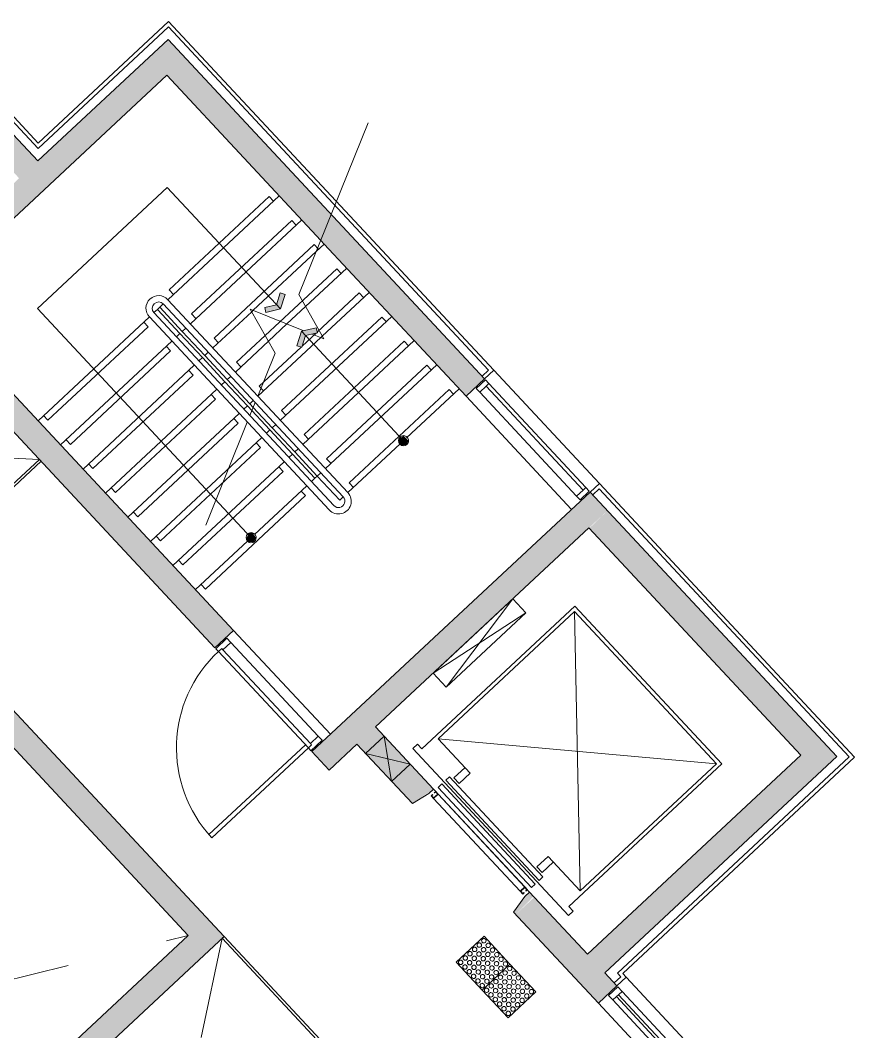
# Model space of a CAD drawing. Header units: millimetres. Extents: x -71377 to 516042, y -145869 to 441446.
# Drawn here: x 121453 to 128001, y 115846 to 123821 of the extents above; entities that cross this region are included whole.
import ezdxf

# ---------------------------------------------------------------- set-up
doc = ezdxf.new("R2010")
doc.units = ezdxf.units.MM
doc.header["$LTSCALE"] = 1000
for name, pattern in [('_점선_M_', [3, 1.5, -1.5]), ('_점선_S_', [1.6, 0.8, -0.8]), ('_점선_XS_', [1.15, 0.6, -0.55])]:
    doc.linetypes.add(name, pattern=pattern)
for name, color, linetype, lineweight in [('09_HID', 9, '_점선_M_', 5), ('A-detl', 7, 'Continuous', 5), ('A-door', 4, 'Continuous', 5), ('A-door-hdln', 8, 'Continuous', 5), ('A-ele-8', 8, 'Continuous', 5), ('A-fnsh', 5, 'Continuous', 5), ('A-furn-hdln', 8, '_점선_XS_', 5), ('A-glas', 5, 'Continuous', 5), ('A-glas-hdln', 8, 'Continuous', 5), ('A-hat', 251, 'Continuous', 5), ('A-mark-k', 7, 'Continuous', 5), ('A-strs', 7, 'Continuous', 5), ('A-wind', 4, 'Continuous', 5), ('A-wind-hdln', 8, 'Continuous', 5), ('A_cwall', 2, 'Continuous', 5), ('A_fnsh-4', 4, 'Continuous', 5), ('AA_난간', 7, 'Continuous', 9), ('AA_논슬립', 252, 'Continuous', 5), ('AA_오픈', 8, '_점선_S_', 5), ('AA_점형블럭', 8, 'Continuous', 5), ('elev', 4, 'Continuous', 5), ('조경라인_dwg', 8, 'Continuous', 5)]:
    doc.layers.add(name, color=color, linetype=linetype, lineweight=lineweight)

# ---------------------------------------------------------------- blocks, each defined once
blk = doc.blocks.new('EV_15인승 - EV_15인승_1060x2100-6900317-지반층 배치도')
at = {"layer": 'A-furn-hdln'}
for p, q in [((-1000, -100), (-1000, 100)), ((-700, -100), (-700, 100))]:
    blk.add_line(p, q, dxfattribs=at)
at = {"layer": 'elev'}
for p, q in [((-725, 1898), (975, 1898)), ((-725, 248), (-725, 1898)), ((945, 1868), (-695, 1868)), ((-695, 1868), (-695, 398)), ((945, 398), (-695, 1868)), ((-695, 398), (945, 1868)), ((945, 398), (945, 1868)), ((975, 1898), (975, 248)), ((-950, 1580), (-1100, 720)), ((-1100, 1580), (-950, 720)), ((-950, 1580), (-1100, 1580)), ((-1100, 1580), (-1100, 720)), ((-950, 720), (-950, 1580)), ((-1100, 720), (-950, 720)), ((-695, 398), (-325, 398)), ((-385, 278), (-385, 398)), ((-325, 398), (-325, 278)), ((575, 278), (575, 398)), ((575, 398), (945, 398)), ((635, 398), (635, 278)), ((-775, 198), (-775, 248)), ((-775, 248), (-725, 248)), ((-415, 259), (665, 259)), ((-415, 219), (-415, 259)), ((-325, 278), (-385, 278)), ((635, 278), (575, 278)), ((665, 259), (665, 219)), ((975, 248), (1025, 248)), ((1025, 248), (1025, 198)), ((1025, 198), (-775, 198)), ((665, 219), (-415, 219)), ((-415, 175), (665, 175)), ((-415, 135), (-415, 175)), ((665, 175), (665, 135)), ((-1000, -100), (-700, 100)), ((-1000, 100), (-700, -100)), ((665, 135), (-415, 135)), ((-375, 100), (-405, 100)), ((-405, 100), (-405, 85)), ((-405, 85), (-402, 85)), ((-402, 85), (-402, 97)), ((-402, 97), (-378, 97)), ((-378, 97), (-378, 53)), ((-375, 100), (625, 100)), ((-375, 50), (-375, 100)), ((655, 100), (625, 100)), ((625, 50), (625, 100)), ((628, 53), (628, 97)), ((628, 97), (652, 97)), ((652, 97), (652, 85)), ((652, 85), (655, 85)), ((655, 85), (655, 100)), ((-402, 65), (-405, 65)), ((-405, 65), (-405, 50)), ((-405, 50), (-375, 50)), ((-402, 53), (-402, 65)), ((-378, 53), (-402, 53)), ((-375, 50), (625, 50)), ((625, 50), (655, 50)), ((652, 53), (628, 53)), ((655, 65), (652, 65)), ((652, 65), (652, 53)), ((655, 50), (655, 65))]:
    blk.add_line(p, q, dxfattribs=at)
blk = doc.blocks.new('고정창_프로젝트창_고정창 - _A_AW_12X22-6597192-지반층 배치도')
at = {"layer": 'A-wind'}
for p, q in [((-560, 100), (-600, 100)), ((-600, 100), (-600, 0)), ((-560, 70), (-560, 100)), ((560, 100), (560, 70)), ((600, 100), (560, 100)), ((600, 0), (600, 100)), ((-600, 0), (-560, 0)), ((560, 0), (600, 0))]:
    blk.add_line(p, q, dxfattribs=at)
at = {"layer": 'A-wind-hdln'}
for p, q in [((560, 100), (-560, 100)), ((-560, 70), (560, 70)), ((-560, 0), (-560, 70)), ((560, 0), (-560, 0)), ((560, 0), (560, 70))]:
    blk.add_line(p, q, dxfattribs=at)
blk = doc.blocks.new('점자블럭_원형_개수_ - 점자블럭_원형_개수_-4199367-지반층 배치도')
at = {"layer": 'AA_점형블럭'}
for p, q in [((300, 300), (0, 300)), ((0, 300), (0, 0)), ((300, 0), (300, 300)), ((600, 300), (300, 300)), ((300, 300), (300, 0)), ((600, 0), (600, 300)), ((0, 0), (300, 0)), ((300, 0), (600, 0))]:
    blk.add_line(p, q, dxfattribs=at)
for centre, start, end in [((25, 275), 360, 180), ((25, 275), 45, 180), ((25, 275), 360, 180), ((25, 275), 45, 180), ((25, 275), 180, 360), ((25, 275), 180, 225), ((25, 275), 180, 360), ((25, 275), 180, 225), ((25, 225), 360, 180), ((25, 225), 45, 180), ((25, 225), 0, 180), ((25, 225), 45, 180), ((25, 275), 255, 330), ((25, 275), 255, 330), ((75, 275), 0, 180), ((75, 275), 0, 180), ((75, 275), 0, 180), ((75, 275), 0, 180), ((75, 275), 180, 360), ((75, 275), 180, 360), ((75, 275), 180, 360), ((75, 275), 180, 360), ((75, 225), 0, 180), ((75, 225), 0, 180), ((75, 225), 0, 180), ((75, 225), 0, 180), ((125, 275), 0, 180), ((125, 275), 0, 180), ((125, 275), 360, 180), ((125, 275), 0, 180), ((125, 275), 180, 360), ((125, 275), 180, 360), ((125, 275), 180, 360), ((125, 275), 180, 360), ((125, 225), 360, 180), ((125, 225), 0, 180), ((125, 225), 360, 180), ((125, 225), 0, 180), ((175, 275), 360, 180), ((175, 275), 0, 180), ((175, 275), 360, 180), ((175, 275), 0, 180), ((175, 275), 180, 360), ((175, 275), 180, 360), ((175, 275), 180, 360), ((175, 275), 180, 360), ((175, 225), 360, 180), ((175, 225), 0, 180), ((175, 225), 360, 180), ((175, 225), 0, 180), ((225, 275), 360, 180), ((225, 275), 0, 180), ((225, 275), 360, 180), ((225, 275), 0, 180), ((225, 275), 180, 360), ((225, 275), 180, 360), ((225, 275), 180, 360), ((225, 275), 180, 360), ((225, 225), 0, 180), ((225, 225), 0, 180), ((225, 225), 360, 180), ((225, 225), 0, 180), ((275, 275), 0, 180), ((275, 275), 0, 180), ((275, 275), 360, 180), ((275, 275), 0, 180), ((275, 275), 180, 360), ((275, 275), 180, 360), ((275, 275), 180, 360), ((275, 275), 180, 360), ((275, 225), 360, 180), ((275, 225), 0, 180), ((275, 225), 360, 180), ((275, 225), 0, 180), ((325, 275), 360, 180), ((325, 275), 0, 180), ((325, 275), 0, 180), ((325, 275), 0, 180), ((325, 275), 180, 360), ((325, 275), 180, 360), ((325, 275), 180, 360), ((325, 275), 180, 360), ((325, 225), 360, 180), ((325, 225), 0, 180), ((325, 225), 360, 180), ((325, 225), 0, 180), ((375, 275), 0, 180), ((375, 275), 0, 180), ((375, 275), 0, 180), ((375, 275), 0, 180), ((375, 275), 180, 360), ((375, 275), 180, 360), ((375, 275), 180, 360), ((375, 275), 180, 360), ((375, 225), 360, 180), ((375, 225), 0, 180), ((375, 225), 0, 180), ((375, 225), 0, 180), ((425, 275), 0, 180), ((425, 275), 0, 180), ((425, 275), 360, 180), ((425, 275), 0, 180), ((425, 275), 180, 360), ((425, 275), 180, 360), ((425, 275), 180, 360), ((425, 275), 180, 360), ((425, 225), 0, 180), ((425, 225), 0, 180), ((425, 225), 0, 180), ((425, 225), 0, 180), ((475, 275), 0, 180), ((475, 275), 0, 180), ((475, 275), 360, 180), ((475, 275), 360, 180), ((475, 275), 180, 360), ((475, 275), 180, 360), ((475, 275), 180, 360), ((475, 275), 180, 360), ((475, 225), 360, 180), ((475, 225), 0, 180), ((475, 225), 0, 180), ((475, 225), 0, 180), ((525, 275), 0, 180), ((525, 275), 0, 180), ((525, 275), 360, 180), ((525, 275), 0, 180), ((525, 275), 180, 360), ((525, 275), 180, 360), ((525, 275), 180, 360), ((525, 275), 180, 360), ((525, 225), 360, 180), ((525, 225), 0, 180), ((525, 225), 360, 180), ((525, 225), 0, 180), ((575, 275), 0, 180), ((575, 275), 0, 180), ((575, 275), 360, 180), ((575, 275), 0, 180), ((575, 275), 180, 360), ((575, 275), 180, 360), ((575, 275), 180, 360), ((575, 275), 180, 360), ((575, 225), 360, 180), ((575, 225), 0, 180), ((575, 225), 0, 180), ((575, 225), 0, 180), ((25, 225), 180, 360), ((25, 225), 180, 225), ((25, 225), 180, 360), ((25, 225), 180, 225), ((25, 175), 360, 180), ((25, 175), 45, 180), ((25, 175), 360, 180), ((25, 175), 45, 180), ((25, 175), 180, 360), ((25, 175), 180, 225), ((25, 175), 180, 360), ((25, 175), 180, 225), ((25, 225), 255, 330), ((25, 225), 255, 330), ((25, 175), 255, 330), ((25, 175), 255, 330), ((75, 225), 180, 360), ((75, 225), 180, 360), ((75, 225), 180, 360), ((75, 225), 180, 360), ((75, 175), 0, 180), ((75, 175), 0, 180), ((75, 175), 0, 180), ((75, 175), 0, 180), ((75, 175), 180, 360), ((75, 175), 180, 360), ((75, 175), 180, 360), ((75, 175), 180, 360), ((125, 225), 180, 360), ((125, 225), 180, 360), ((125, 225), 180, 360), ((125, 225), 180, 360), ((125, 175), 360, 180), ((125, 175), 0, 180), ((125, 175), 360, 180), ((125, 175), 0, 180), ((125, 175), 180, 360), ((125, 175), 180, 360), ((125, 175), 180, 360), ((125, 175), 180, 360), ((175, 225), 180, 360), ((175, 225), 180, 360), ((175, 225), 180, 360), ((175, 225), 180, 360), ((175, 175), 360, 180), ((175, 175), 0, 180), ((175, 175), 360, 180), ((175, 175), 0, 180), ((175, 175), 180, 360), ((175, 175), 180, 360), ((175, 175), 180, 360), ((175, 175), 180, 360), ((225, 225), 180, 360), ((225, 225), 180, 360), ((225, 225), 180, 360), ((225, 225), 180, 360), ((225, 175), 360, 180), ((225, 175), 0, 180), ((225, 175), 360, 180), ((225, 175), 0, 180), ((225, 175), 180, 360), ((225, 175), 180, 360), ((225, 175), 180, 360), ((225, 175), 180, 360), ((275, 225), 180, 360), ((275, 225), 180, 360), ((275, 225), 180, 360), ((275, 225), 180, 360), ((275, 175), 360, 180), ((275, 175), 0, 180), ((275, 175), 0, 180), ((275, 175), 0, 180), ((275, 175), 180, 360), ((275, 175), 180, 360), ((275, 175), 180, 360), ((275, 175), 180, 360), ((325, 225), 180, 360), ((325, 225), 180, 360), ((325, 225), 180, 360), ((325, 225), 180, 360), ((325, 175), 0, 180), ((325, 175), 0, 180), ((325, 175), 0, 180), ((325, 175), 0, 180), ((325, 175), 180, 360), ((325, 175), 180, 360), ((325, 175), 180, 360), ((325, 175), 180, 360), ((375, 225), 180, 360), ((375, 225), 180, 360), ((375, 225), 180, 360), ((375, 225), 180, 360), ((375, 175), 0, 180), ((375, 175), 0, 180), ((375, 175), 0, 180), ((375, 175), 0, 180), ((375, 175), 180, 360), ((375, 175), 180, 360), ((375, 175), 180, 360), ((375, 175), 180, 360), ((425, 225), 180, 360), ((425, 225), 180, 360), ((425, 225), 180, 360), ((425, 225), 180, 360), ((425, 175), 0, 180), ((425, 175), 0, 180), ((425, 175), 360, 180), ((425, 175), 0, 180), ((425, 175), 180, 360), ((425, 175), 180, 360), ((425, 175), 180, 360), ((425, 175), 180, 360), ((475, 225), 180, 360), ((475, 225), 180, 360), ((475, 225), 180, 360), ((475, 225), 180, 360), ((475, 175), 0, 180), ((475, 175), 0, 180), ((475, 175), 360, 180), ((475, 175), 0, 180), ((475, 175), 180, 360), ((475, 175), 180, 360), ((475, 175), 180, 360), ((475, 175), 180, 360), ((525, 225), 180, 360), ((525, 225), 180, 360), ((525, 225), 180, 360), ((525, 225), 180, 360), ((525, 175), 360, 180), ((525, 175), 0, 180), ((525, 175), 0, 180), ((525, 175), 0, 180), ((525, 175), 180, 360), ((525, 175), 180, 360), ((525, 175), 180, 360), ((525, 175), 180, 360), ((575, 225), 180, 360), ((575, 225), 180, 360), ((575, 225), 180, 360), ((575, 225), 180, 360), ((575, 175), 360, 180), ((575, 175), 0, 180), ((575, 175), 0, 180), ((575, 175), 0, 180), ((575, 175), 180, 360), ((575, 175), 180, 360), ((575, 175), 180, 360), ((575, 175), 180, 360), ((25, 125), 360, 180), ((25, 125), 0, 180), ((25, 125), 360, 180), ((25, 125), 0, 180), ((25, 125), 180, 360), ((25, 125), 180, 240), ((25, 125), 180, 360), ((25, 125), 180, 240), ((25, 75), 360, 180), ((25, 75), 0, 180), ((25, 75), 360, 180), ((25, 75), 0, 180), ((25, 125), 270, 345), ((25, 125), 270, 345), ((75, 125), 360, 180), ((75, 125), 0, 180), ((75, 125), 0, 180), ((75, 125), 0, 180), ((75, 125), 180, 360), ((75, 125), 180, 360), ((75, 125), 180, 360), ((75, 125), 180, 360), ((75, 75), 360, 180), ((75, 75), 0, 180), ((75, 75), 360, 180), ((75, 75), 0, 180), ((125, 125), 360, 180), ((125, 125), 0, 180), ((125, 125), 360, 180), ((125, 125), 0, 180), ((125, 125), 180, 360), ((125, 125), 180, 360), ((125, 125), 180, 360), ((125, 125), 180, 360), ((125, 75), 360, 180), ((125, 75), 0, 180), ((125, 75), 360, 180), ((125, 75), 0, 180), ((175, 125), 360, 180), ((175, 125), 0, 180), ((175, 125), 360, 180), ((175, 125), 0, 180), ((175, 125), 180, 360), ((175, 125), 180, 360), ((175, 125), 180, 360), ((175, 125), 180, 360), ((175, 75), 360, 180), ((175, 75), 0, 180), ((175, 75), 360, 180), ((175, 75), 0, 180), ((225, 125), 360, 180), ((225, 125), 0, 180), ((225, 125), 360, 180), ((225, 125), 0, 180), ((225, 125), 180, 360), ((225, 125), 180, 360), ((225, 125), 180, 360), ((225, 125), 180, 360), ((225, 75), 0, 180), ((225, 75), 0, 180), ((225, 75), 360, 180), ((225, 75), 0, 180), ((275, 125), 0, 180), ((275, 125), 0, 180), ((275, 125), 360, 180), ((275, 125), 0, 180), ((275, 125), 180, 360), ((275, 125), 180, 360), ((275, 125), 180, 360), ((275, 125), 180, 360), ((275, 75), 0, 180), ((275, 75), 0, 180), ((275, 75), 360, 180), ((275, 75), 0, 180), ((325, 125), 0, 180), ((325, 125), 15, 180), ((325, 125), 360, 180), ((325, 125), 15, 180), ((325, 125), 180, 360), ((325, 125), 180, 270), ((325, 125), 180, 360), ((325, 125), 180, 270), ((325, 75), 360, 180), ((325, 75), 15, 180), ((325, 75), 0, 180), ((325, 75), 15, 180), ((325, 125), 300, 330), ((325, 125), 300, 330), ((375, 125), 0, 180), ((375, 125), 15, 180), ((375, 125), 360, 180), ((375, 125), 15, 180), ((375, 125), 180, 360), ((375, 125), 180, 270), ((375, 125), 180, 360), ((375, 125), 180, 270), ((375, 75), 360, 180), ((375, 75), 15, 180), ((375, 75), 360, 180), ((375, 75), 15, 180), ((375, 125), 300, 330), ((375, 125), 300, 330), ((425, 125), 0, 180), ((425, 125), 15, 180), ((425, 125), 0, 180), ((425, 125), 15, 180), ((425, 125), 180, 360), ((425, 125), 180, 270), ((425, 125), 180, 360), ((425, 125), 180, 270), ((425, 75), 0, 180), ((425, 75), 15, 180), ((425, 75), 0, 180), ((425, 75), 15, 180), ((425, 125), 300, 330), ((425, 125), 300, 330), ((475, 125), 360, 180), ((475, 125), 15, 180), ((475, 125), 360, 180), ((475, 125), 15, 180), ((475, 125), 180, 360), ((475, 125), 180, 270), ((475, 125), 180, 360), ((475, 125), 180, 270), ((475, 75), 0, 180), ((475, 75), 15, 180), ((475, 75), 360, 180), ((475, 75), 15, 180), ((475, 125), 300, 330), ((475, 125), 300, 330), ((525, 125), 0, 180), ((525, 125), 15, 180), ((525, 125), 0, 180), ((525, 125), 15, 180), ((525, 125), 180, 360), ((525, 125), 180, 270), ((525, 125), 180, 360), ((525, 125), 180, 270), ((525, 75), 0, 180), ((525, 75), 15, 180), ((525, 75), 0, 180), ((525, 75), 15, 180), ((525, 125), 300, 330), ((525, 125), 300, 330), ((575, 125), 0, 180), ((575, 125), 15, 180), ((575, 125), 360, 180), ((575, 125), 15, 180), ((575, 125), 180, 360), ((575, 125), 180, 270), ((575, 125), 180, 360), ((575, 125), 180, 270), ((575, 75), 0, 180), ((575, 75), 15, 180), ((575, 75), 0, 180), ((575, 75), 15, 180), ((575, 125), 300, 330), ((575, 125), 300, 330), ((25, 75), 180, 360), ((25, 75), 180, 345), ((25, 75), 180, 360), ((25, 75), 180, 345), ((25, 25), 360, 180), ((25, 25), 0, 180), ((25, 25), 360, 180), ((25, 25), 0, 180), ((25, 25), 180, 360), ((25, 25), 180, 360), ((25, 25), 180, 360), ((25, 25), 180, 360), ((75, 75), 180, 360), ((75, 75), 180, 360), ((75, 75), 180, 360), ((75, 75), 180, 360), ((75, 25), 360, 180), ((75, 25), 0, 180), ((75, 25), 0, 180), ((75, 25), 0, 180), ((75, 25), 180, 360), ((75, 25), 180, 360), ((75, 25), 180, 360), ((75, 25), 180, 360), ((125, 75), 180, 360), ((125, 75), 180, 360), ((125, 75), 180, 360), ((125, 75), 180, 360), ((125, 25), 360, 180), ((125, 25), 0, 180), ((125, 25), 360, 180), ((125, 25), 0, 180), ((125, 25), 180, 360), ((125, 25), 180, 360), ((125, 25), 180, 360), ((125, 25), 180, 360), ((175, 75), 180, 360), ((175, 75), 180, 360), ((175, 75), 180, 360), ((175, 75), 180, 360), ((175, 25), 360, 180), ((175, 25), 360, 180), ((175, 25), 180, 360), ((175, 25), 180, 360), ((175, 25), 120, 150), ((175, 25), 120, 150), ((175, 25), 210, 360), ((175, 25), 210, 360), ((175, 25), 0, 60), ((175, 25), 0, 60), ((225, 75), 180, 360), ((225, 75), 180, 360), ((225, 75), 180, 360), ((225, 75), 180, 360), ((225, 25), 360, 180), ((225, 25), 360, 180), ((225, 25), 180, 360), ((225, 25), 180, 360), ((225, 25), 120, 150), ((225, 25), 120, 150), ((225, 25), 210, 360), ((225, 25), 210, 360), ((225, 25), 0, 60), ((225, 25), 0, 60), ((275, 75), 180, 360), ((275, 75), 180, 360), ((275, 75), 180, 360), ((275, 75), 180, 360), ((275, 25), 0, 180), ((275, 25), 0, 180), ((275, 25), 180, 360), ((275, 25), 180, 360), ((275, 25), 120, 150), ((275, 25), 120, 150), ((275, 25), 210, 360), ((275, 25), 210, 360), ((275, 25), 0, 60), ((275, 25), 0, 60), ((325, 75), 180, 360), ((325, 75), 180, 270), ((325, 75), 180, 360), ((325, 75), 180, 270), ((325, 25), 360, 180), ((325, 25), 15, 180), ((325, 25), 360, 180), ((325, 25), 15, 180), ((325, 25), 180, 360), ((325, 25), 180, 270), ((325, 25), 180, 360), ((325, 25), 180, 270), ((325, 75), 300, 330), ((325, 75), 300, 330), ((325, 25), 300, 330), ((325, 25), 300, 330), ((375, 75), 180, 360), ((375, 75), 180, 270), ((375, 75), 180, 360), ((375, 75), 180, 270), ((375, 25), 0, 180), ((375, 25), 15, 180), ((375, 25), 0, 180), ((375, 25), 15, 180), ((375, 25), 180, 360), ((375, 25), 180, 270), ((375, 25), 180, 360), ((375, 25), 180, 270), ((375, 75), 300, 330), ((375, 75), 300, 330), ((375, 25), 300, 330), ((375, 25), 300, 330), ((425, 75), 180, 360), ((425, 75), 180, 270), ((425, 75), 180, 360), ((425, 75), 180, 270), ((425, 25), 0, 180), ((425, 25), 15, 180), ((425, 25), 0, 180), ((425, 25), 15, 180), ((425, 25), 180, 360), ((425, 25), 180, 270), ((425, 25), 180, 360), ((425, 25), 180, 270), ((425, 75), 300, 330), ((425, 75), 300, 330), ((425, 25), 300, 330), ((425, 25), 300, 330), ((475, 75), 180, 360), ((475, 75), 180, 270), ((475, 75), 180, 360), ((475, 75), 180, 270), ((475, 25), 360, 180), ((475, 25), 15, 180), ((475, 25), 360, 180), ((475, 25), 15, 180), ((475, 25), 180, 360), ((475, 25), 180, 270), ((475, 25), 180, 360), ((475, 25), 180, 270), ((475, 75), 300, 330), ((475, 25), 300, 330), ((475, 25), 300, 330), ((475, 75), 300, 330), ((525, 75), 180, 360), ((525, 75), 180, 270), ((525, 75), 180, 360), ((525, 75), 180, 270), ((525, 25), 360, 180), ((525, 25), 15, 180), ((525, 25), 360, 180), ((525, 25), 15, 180), ((525, 25), 180, 360), ((525, 25), 180, 270), ((525, 25), 180, 360), ((525, 25), 180, 270), ((525, 75), 300, 330), ((525, 75), 300, 330), ((525, 25), 300, 330), ((525, 25), 300, 330), ((575, 75), 180, 360), ((575, 75), 180, 270), ((575, 75), 180, 360), ((575, 75), 180, 270), ((575, 25), 0, 180), ((575, 25), 15, 180), ((575, 25), 0, 180), ((575, 25), 15, 180), ((575, 25), 180, 360), ((575, 25), 180, 270), ((575, 25), 180, 360), ((575, 25), 180, 270), ((575, 75), 300, 330), ((575, 75), 300, 330), ((575, 25), 300, 330), ((575, 25), 300, 330)]:
    blk.add_arc(centre, 17.5, start, end, dxfattribs=at)
blk = doc.blocks.new('고정창3ea1 - _A_AW_10X22-6508167-지반층 배치도')
at = {"layer": 'A-glas'}
for p, q in [((450, 61), (-450, 61)), ((-450, 61), (-450, 39)), ((-450, 39), (450, 39)), ((450, 39), (450, 61))]:
    blk.add_line(p, q, dxfattribs=at)
at = {"layer": 'A-wind'}
for p, q in [((-450, 100), (-500, 100)), ((-500, 100), (-500, 0)), ((-450, 0), (-450, 100)), ((450, 100), (450, 0)), ((500, 100), (450, 100)), ((500, 0), (500, 100)), ((-500, 0), (-450, 0)), ((450, 0), (500, 0))]:
    blk.add_line(p, q, dxfattribs=at)
at = {"layer": 'A-wind-hdln'}
for p, q in [((450, 100), (-450, 100)), ((-450, 0), (450, 0))]:
    blk.add_line(p, q, dxfattribs=at)
blk = doc.blocks.new('외여닫이문 - __A_FSD_11x21_씰FL_20_원형__계단실-7570923-지반층 배치도')
at = {"layer": 'A-door'}
for p, q in [((-550, 20), (-505, 20)), ((-550, -100), (-550, 20)), ((-505, 20), (-505, -65)), ((505, 20), (550, 20)), ((505, -65), (505, 20)), ((550, 20), (550, -100)), ((-520, -65), (-520, -100)), ((-505, -65), (-520, -65)), ((520, -65), (505, -65)), ((520, -100), (520, -65)), ((-520, -100), (-550, -100)), ((485, -100), (485, -1140)), ((485, -100), (520, -100)), ((520, -100), (520, -1140)), ((550, -100), (520, -100)), ((485, -1140), (520, -1140))]:
    blk.add_line(p, q, dxfattribs=at)
at = {"layer": 'A-door-hdln'}
for p, q in [((-505, 20), (505, 20)), ((-505, -65), (505, -65)), ((-520, -100), (520, -100))]:
    blk.add_line(p, q, dxfattribs=at)
blk.add_arc((520, -100), 1040, 180, 270, dxfattribs=at)
blk = doc.blocks.new('조경라인_dwg-6847807-지반층 배치도')
at = {"layer": '09_HID'}
blk.add_arc((109416.3, 109953.6), 23378.3, 12.10936, 43.399, dxfattribs=at)
blk = doc.blocks.new('계단진행_난간_Non Slip - 계단진행_난간_Non Slip-6641248-지반층 배치도')
at = {"layer": 'AA_난간'}
for p, q in [((700, 0), (700, -2080)), ((750, -2080), (750, 0)), ((850, 0), (850, -2080)), ((900, -2080), (900, 0))]:
    blk.add_line(p, q, dxfattribs=at)
for centre, radius, start, end in [((800, 0), 100, 360, 180), ((800, 0), 50, 0, 180), ((800, -2080), 100, 180, 0), ((800, -2080), 50, 180, 0)]:
    blk.add_arc(centre, radius, start, end, dxfattribs=at)
at = {"layer": 'AA_논슬립'}
for p, q in [((-440, -50), (-440, 0)), ((960, 50), (2040, 50)), ((960, 0), (960, 50)), ((2040, 50), (2040, 0)), ((640, -50), (-440, -50)), ((640, 0), (640, -50)), ((960, -210), (2040, -210)), ((960, -260), (960, -210)), ((2040, -210), (2040, -260)), ((-440, -310), (-440, -260)), ((640, -310), (-440, -310)), ((640, -260), (640, -310)), ((960, -470), (2040, -470)), ((960, -520), (960, -470)), ((2040, -470), (2040, -520)), ((-440, -570), (-440, -520)), ((640, -520), (640, -570)), ((640, -570), (-440, -570)), ((-440, -830), (-440, -780)), ((640, -780), (640, -830)), ((960, -730), (2040, -730)), ((960, -780), (960, -730)), ((2040, -730), (2040, -780)), ((640, -830), (-440, -830)), ((960, -990), (1413.4, -990)), ((960, -1040), (960, -990)), ((1424.1, -990), (1575.9, -990)), ((1586.6, -990), (2040, -990)), ((2040, -990), (2040, -1040)), ((-440, -1090), (-440, -1040)), ((640, -1090), (-440, -1090)), ((640, -1040), (640, -1090)), ((960, -1250), (2040, -1250)), ((960, -1300), (960, -1250)), ((2040, -1250), (2040, -1300)), ((-440, -1350), (-440, -1300)), ((640, -1350), (-440, -1350)), ((640, -1300), (640, -1350)), ((960, -1510), (2040, -1510)), ((960, -1560), (960, -1510)), ((2040, -1510), (2040, -1560)), ((-440, -1610), (-440, -1560)), ((640, -1560), (640, -1610)), ((640, -1610), (-440, -1610)), ((-440, -1870), (-440, -1820)), ((640, -1820), (640, -1870)), ((960, -1770), (2040, -1770)), ((960, -1820), (960, -1770)), ((2040, -1770), (2040, -1820)), ((640, -1870), (-440, -1870)), ((960, -2030), (2040, -2030)), ((960, -2080), (960, -2030)), ((2040, -2030), (2040, -2080))]:
    blk.add_line(p, q, dxfattribs=at)
blk = doc.blocks.new('계단 경로1 - 계단 경로 _양방향_-3375517-지반층 배치도')
at = {"layer": 'A-detl', "lineweight": 9}
for points in [[(-1389, 1296.1), (-1329, 1400), (-1389, 1503.9), (-1423.6, 1483.9), (-1375.2, 1400), (-1423.6, 1316.1)], [(-994.3, 1316.1), (-1042.8, 1400), (-994.3, 1483.9), (-1029, 1503.9), (-1089, 1400), (-1029, 1296.1)], [(111, 1365.4), (131, 1400), (119.3, 1428.3), (62.7, 1428.3), (56.4, 1380), (71, 1365.4)], [(-130.3, -10.4), (-140.7, 28.3), (-189, 34.6), (-207.6, 10.4), (-189, -34.6), (-158.6, -38.6)]]:
    blk.add_hatch(color=256, dxfattribs=at).paths.add_polyline_path(points)
for p, q in [((-1389, 1503.9), (-1423.6, 1483.9)), ((-1375.2, 1400), (-1423.6, 1483.9)), ((-1329, 1400), (-1389, 1503.9)), ((-1089, 1400), (-1029, 1503.9)), ((-1042.8, 1400), (-994.3, 1483.9)), ((-1029, 1503.9), (-994.3, 1483.9)), ((-2639, 1400), (-1329, 1400)), ((-2639, 0), (-2639, 1400)), ((-1375.2, 1400), (-1423.6, 1316.1)), ((-1329, 1400), (-1389, 1296.1)), ((91, 1400), (-1089, 1400)), ((-1089, 1400), (-1029, 1296.1)), ((-1042.8, 1400), (-994.3, 1316.1)), ((-1389, 1296.1), (-1423.6, 1316.1)), ((-1029, 1296.1), (-994.3, 1316.1)), ((-169, 0), (-2639, 0))]:
    blk.add_line(p, q, dxfattribs=at)
for centre, start, end in [((91, 1400), 360, 180), ((91, 1400), 180, 360), ((-169, 0), 360, 180), ((-169, 0), 180, 360)]:
    blk.add_arc(centre, 40, start, end, dxfattribs=at)

msp = doc.modelspace()

# ---------------------------------------------------------------- hatches: boundary and pattern name
at = {"layer": 'A-hat'}
for points in [[(124968.3, 120856.4), (125114.5, 120992.8), (122618.4, 123669.6), (122472.1, 123533.2), (124930.9, 120896.5)], [(120707, 121613.7), (122608.5, 123386.9), (122472.1, 123533.2), (120570.6, 121760)], [(121444.6, 122575), (121590.9, 122711.4), (121319.7, 123002.1), (121173.4, 122865.7), (121370.9, 122654)], [(122988.7, 118873.7), (123134.9, 119010.1), (120570.6, 121760), (120424.3, 121623.6), (122861.5, 119010.1)], [(124242.4, 118262.3), (126070.8, 119967.3), (125946.6, 120100.6), (124118.2, 118395.6)], [(124254.6, 118249.3), (126083, 119954.3), (126070.8, 119967.3), (124242.4, 118262.3)], [(127744, 117879.8), (127890.3, 118016.2), (126083, 119954.3), (125939.4, 119815), (127616.8, 118016.2)], [(122915, 116460), (123061.3, 116596.4), (121352.9, 118428.5), (121206.6, 118292.1), (122787.8, 116596.4)], [(123876.8, 117921.3), (124242.4, 118262.3), (124118.2, 118395.6), (123752.5, 118054.6), (123833.4, 117967.8)], [(123888.9, 117908.3), (124254.6, 118249.3), (124242.4, 118262.3), (123876.8, 117921.3)], [(124527.7, 117663.1), (124674, 117799.5), (124254.6, 118249.3), (124108.3, 118112.9)], [(126061.9, 116311.2), (127744, 117879.8), (127607.6, 118026.1), (125925.5, 116457.5)], [(126011.1, 116072.4), (126157.4, 116208.8), (125506, 116907.3), (125359.8, 116770.9), (125925.5, 116164.2)], [(121598.5, 115232.4), (122915, 116460), (122778.6, 116606.3), (121462.1, 115378.7)]]:
    msp.add_hatch(color=256, dxfattribs=at).paths.add_polyline_path(points)
h = msp.add_hatch(color=256, dxfattribs=at)
h.paths.add_polyline_path([(125359.8, 116770.9), (125500.3, 116913.4), (125468.5, 116947.5), (125427.6, 116907.3), (125342.7, 116789.2)])
h.paths.add_polyline_path([(124544.8, 117644.8), (124711.5, 117759.3), (124674, 117799.5), (124527.7, 117663.1), (124538.2, 117651.9)])

# ---------------------------------------------------------------- linework, layer by layer
at = {"layer": 'A-ele-8'}
for p, q in [((125187.7, 121061), (126019.7, 120168.8)), ((125800.3, 119964.2), (124968.3, 120856.4)), ((126230.5, 116277), (126926.1, 115531)), ((126706.7, 115326.4), (126011.1, 116072.4))]:
    msp.add_line(p, q, dxfattribs=at)
at = {"layer": 'A-fnsh'}
for p, q in [((121617.8, 120343.7), (120520.8, 119320.7)), ((123898.8, 118191), (123134.9, 119010.1)), ((125468.5, 116947.5), (124711.5, 117759.3)), ((123061.3, 116596.4), (124019.5, 115568.9))]:
    msp.add_line(p, q, dxfattribs=at)
at = {"layer": 'A-mark-k'}
for p, q in [((124197, 123012.4), (123649.9, 121658.4)), ((123649.9, 121658.4), (123846, 121309.6)), ((123266.5, 121543.7), (123462.6, 121194.9)), ((123688.9, 121373.1), (123266.5, 121543.7)), ((123846, 121309.6), (123753.6, 121346.9)), ((123462.6, 121194.9), (123326.4, 120857.6)), ((123305.7, 120806.4), (123264.4, 120704.1)), ((123243.7, 120653), (122915.6, 119840.9))]:
    msp.add_line(p, q, dxfattribs=at)
at = {"layer": 'A-strs'}
for p, q in [((122617.5, 121617.7), (123495.1, 122436.1)), ((122617.5, 121617.7), (123495.1, 122436.1)), ((122794.8, 121427.6), (123672.5, 122246)), ((122794.8, 121427.6), (123672.5, 122246)), ((123786.7, 121997.1), (123849.8, 122055.8)), ((123786.7, 121997.1), (123849.8, 122055.8)), ((123849.8, 122055.8), (123822.4, 122085.2)), ((123290.3, 121534.1), (123786.7, 121997.1)), ((123290.3, 121534.1), (123786.7, 121997.1)), ((123703.2, 121563.7), (124027.1, 121865.7)), ((123703.2, 121563.7), (124027.1, 121865.7)), ((123834.3, 121330.4), (124204.4, 121675.5)), ((123834.3, 121330.4), (124204.4, 121675.5)), ((122535.2, 121541), (122507.8, 121515.4)), ((122535.2, 121541), (122507.8, 121515.4)), ((122535.2, 121541), (122553.5, 121558.1)), ((122535.2, 121541), (122712.6, 121350.9)), ((122553.5, 121558.1), (122580.9, 121583.6)), ((122553.5, 121558.1), (122580.9, 121583.6)), ((122730.8, 121367.9), (122553.5, 121558.1)), ((123278.2, 121522.9), (123290.3, 121534.1)), ((123278.2, 121522.9), (123290.3, 121534.1)), ((123556.3, 121426.7), (123703.2, 121563.7)), ((123556.3, 121426.7), (123703.2, 121563.7)), ((122471.2, 121481.3), (121593.6, 120662.9)), ((122471.2, 121481.3), (121593.6, 120662.9)), ((122972.1, 121237.4), (123278.2, 121522.9)), ((122972.1, 121237.4), (123278.2, 121522.9)), ((123504.1, 120667), (124381.7, 121485.4)), ((123504.1, 120667), (124381.7, 121485.4)), ((122730.8, 121367.9), (122758.3, 121393.5)), ((122730.8, 121367.9), (122758.3, 121393.5)), ((123409.4, 121289.6), (123556.3, 121426.7)), ((123409.4, 121289.6), (123556.3, 121426.7)), ((122712.6, 121350.9), (122685.1, 121325.3)), ((122712.6, 121350.9), (122685.1, 121325.3)), ((122712.6, 121350.9), (122889.9, 121160.7)), ((122908.2, 121177.8), (122730.8, 121367.9)), ((123326.8, 120857.1), (123822.3, 121319.2)), ((123326.8, 120857.1), (123822.3, 121319.2)), ((123681.4, 120476.8), (124559.1, 121295.2)), ((123681.4, 120476.8), (124559.1, 121295.2)), ((123822.3, 121319.2), (123834.3, 121330.4)), ((123822.3, 121319.2), (123834.3, 121330.4)), ((122648.6, 121291.2), (121770.9, 120472.8)), ((122648.6, 121291.2), (121770.9, 120472.8)), ((123149.5, 121047.3), (123409.4, 121289.6)), ((123149.5, 121047.3), (123409.4, 121289.6)), ((122889.9, 121160.7), (122862.4, 121135.1)), ((122889.9, 121160.7), (122862.4, 121135.1)), ((122889.9, 121160.7), (123067.2, 120970.6)), ((122908.2, 121177.8), (122935.6, 121203.3)), ((122908.2, 121177.8), (122935.6, 121203.3)), ((123085.5, 120987.6), (122908.2, 121177.8)), ((122825.9, 121101), (121948.3, 120282.6)), ((122825.9, 121101), (121948.3, 120282.6)), ((123858.7, 120286.7), (124736.4, 121105.1)), ((123858.7, 120286.7), (124736.4, 121105.1)), ((123085.5, 120987.6), (123112.9, 121013.2)), ((123085.5, 120987.6), (123112.9, 121013.2)), ((123262.8, 120797.5), (123085.5, 120987.6)), ((123003.2, 120910.9), (122125.6, 120092.5)), ((123003.2, 120910.9), (122125.6, 120092.5)), ((123067.2, 120970.6), (123039.8, 120945)), ((123067.2, 120970.6), (123039.8, 120945)), ((123067.2, 120970.6), (123244.5, 120780.4)), ((124498.3, 120527.6), (124913.7, 120914.9)), ((124498.3, 120527.6), (124913.7, 120914.9)), ((123262.8, 120797.5), (123290.2, 120823)), ((123262.8, 120797.5), (123290.2, 120823)), ((123244.5, 120780.4), (123217.1, 120754.8)), ((123244.5, 120780.4), (123217.1, 120754.8)), ((123244.5, 120780.4), (123421.8, 120590.3)), ((123290.2, 120768.1), (123262.8, 120797.5)), ((123440.1, 120607.3), (123290.2, 120768.1)), ((123180.5, 120720.7), (122302.9, 119902.3)), ((123180.5, 120720.7), (122302.9, 119902.3)), ((123421.8, 120590.3), (123394.4, 120564.7)), ((123421.8, 120590.3), (123394.4, 120564.7)), ((123421.8, 120590.3), (123599.1, 120400.1)), ((123440.1, 120607.3), (123467.5, 120632.9)), ((123440.1, 120607.3), (123467.5, 120632.9)), ((123617.4, 120417.2), (123440.1, 120607.3)), ((123357.8, 120530.6), (122480.2, 119712.2)), ((123357.8, 120530.6), (122480.2, 119712.2)), ((123617.4, 120417.2), (123644.9, 120442.7)), ((123617.4, 120417.2), (123644.9, 120442.7)), ((123794.8, 120227), (123617.4, 120417.2)), ((124036.1, 120096.5), (124449.5, 120482.1)), ((124036.1, 120096.5), (124449.5, 120482.1)), ((123535.2, 120340.4), (122657.5, 119522)), ((123535.2, 120340.4), (122657.5, 119522)), ((123599.1, 120400.1), (123571.7, 120374.5)), ((123599.1, 120400.1), (123571.7, 120374.5)), ((123599.1, 120400.1), (123776.5, 120210)), ((123776.5, 120210), (123749, 120184.4)), ((123776.5, 120210), (123749, 120184.4)), ((123794.8, 120227), (123776.5, 120210)), ((123794.8, 120227), (123822.2, 120252.6)), ((123794.8, 120227), (123822.2, 120252.6)), ((123972.1, 120036.9), (123794.8, 120227)), ((123712.5, 120150.3), (123299.9, 119765.5)), ((123712.5, 120150.3), (123299.9, 119765.5)), ((123972.1, 120036.9), (123999.5, 120062.4)), ((123972.1, 120036.9), (123999.5, 120062.4)), ((123244.4, 119713.8), (122834.9, 119331.9)), ((123244.4, 119713.8), (122834.9, 119331.9)), ((123134.9, 119010.1), (123898.8, 118191))]:
    msp.add_line(p, q, dxfattribs=at)
at = {"layer": 'A_cwall'}
for p, q in [((121590.9, 122711.4), (122618.4, 123669.6)), ((122618.4, 123669.6), (125114.5, 120992.8)), ((120707, 121613.7), (122608.5, 123386.9)), ((123822.4, 122085.2), (122608.5, 123386.9)), ((121590.9, 122711.4), (121202.1, 123128.2)), ((124968.3, 120856.4), (123849.8, 122055.8)), ((123134.9, 119010.1), (120707, 121613.7)), ((122988.7, 118873.7), (120560.7, 121477.3)), ((124968.3, 120856.4), (125114.5, 120992.8)), ((123752.5, 118054.6), (125946.6, 120100.6)), ((125946.6, 120100.6), (127890.3, 118016.2)), ((125936.7, 119817.9), (124254.6, 118249.3)), ((127607.6, 118026.1), (125936.7, 119817.9)), ((122988.7, 118873.7), (123134.9, 119010.1)), ((123061.3, 116596.4), (121352.9, 118428.5)), ((121206.6, 118292.1), (122778.6, 116606.3)), ((124711.5, 117759.3), (124254.6, 118249.3)), ((123888.9, 117908.3), (124108.3, 118112.9)), ((124108.3, 118112.9), (124544.8, 117644.8)), ((123752.5, 118054.6), (123888.9, 117908.3)), ((127607.6, 118026.1), (125925.5, 116457.5)), ((126061.9, 116311.2), (127890.3, 118016.2)), ((124544.8, 117644.8), (124674.9, 117725.2)), ((124674.9, 117725.2), (124711.5, 117759.3)), ((125432, 116913.4), (125342.7, 116789.2)), ((125468.5, 116947.5), (125432, 116913.4)), ((125925.5, 116457.5), (125468.5, 116947.5)), ((125342.7, 116789.2), (126011.1, 116072.4)), ((122778.6, 116606.3), (121462.1, 115378.7)), ((121598.5, 115232.4), (123061.3, 116596.4)), ((126157.4, 116208.8), (126061.9, 116311.2)), ((126011.1, 116072.4), (126157.4, 116208.8))]:
    msp.add_line(p, q, dxfattribs=at)
at = {"layer": 'A_fnsh-4'}
for p, q in [((122621.9, 123768.5), (121594.3, 122810.3)), ((122623.3, 123810.9), (121595.8, 122852.7)), ((122621.9, 123768.5), (125145.3, 121062.5)), ((122623.3, 123810.9), (125187.7, 121061)), ((121594.3, 122810.3), (121273.8, 123154)), ((121595.8, 122852.7), (121275.3, 123196.4)), ((125145.3, 121062.5), (125094.1, 121014.8)), ((125114.5, 120992.8), (125187.7, 121061)), ((120507.2, 119335.3), (121604.2, 120358.3)), ((125946.6, 120100.6), (126019.7, 120168.8)), ((125967, 120078.6), (126018.2, 120126.4)), ((127989.2, 118012.8), (126018.2, 120126.4)), ((128031.6, 118011.3), (126019.7, 120168.8)), ((126160.8, 116307.8), (127989.2, 118012.8)), ((126203.2, 116306.3), (128031.6, 118011.3)), ((123061.3, 116596.4), (123046.6, 116582.8)), ((124019.5, 115568.9), (123061.3, 116596.4)), ((123046.6, 116582.8), (123991.2, 115569.9)), ((126136.9, 116230.8), (126188.1, 116278.5)), ((126157.4, 116208.8), (126230.5, 116277)), ((126188.1, 116278.5), (126160.8, 116307.8)), ((126230.5, 116277), (126203.2, 116306.3))]:
    msp.add_line(p, q, dxfattribs=at)
at = {"layer": 'AA_오픈'}
for p, q in [((119463.7, 120454.3), (121604.2, 120358.3)), ((119502.4, 115786.7), (122778.6, 116606.3)), ((123046.6, 116582.8), (122543.1, 114219.5))]:
    msp.add_line(p, q, dxfattribs=at)

# ---------------------------------------------------------------- block references
at = {"layer": 'A-detl', "lineweight": 9, "rotation": 313.0000012484759}
msp.add_blockref('계단 경로1 - 계단 경로 _양방향_-3375517-지반층 배치도', (123388.9, 119617.5), dxfattribs=at)
at = {"layer": 'A-door-hdln', "rotation": 313.0000012484745}
msp.add_blockref('외여닫이문 - __A_FSD_11x21_씰FL_20_원형__계단실-7570923-지반층 배치도', (123443.7, 118532.3), dxfattribs=at)
at = {"layer": 'A-glas-hdln'}
for name, p, rotation in [('고정창_프로젝트창_고정창 - _A_AW_12X22-6597192-지반층 배치도', (125457.4, 120478.5), 313.0000012484763), ('고정창3ea1 - _A_AW_10X22-6508167-지반층 배치도', (126432, 115767.6), 313.0000012484761)]:
    msp.add_blockref(name, p, dxfattribs=dict(at, rotation=rotation))
at = {"layer": 'AA_논슬립', "rotation": 43.00000124847571}
msp.add_blockref('계단진행_난간_Non Slip - 계단진행_난간_Non Slip-6641248-지반층 배치도', (121959.3, 121003.9), dxfattribs=at)
at = {"layer": 'AA_점형블럭', "rotation": 313.0000012484753}
msp.add_blockref('점자블럭_원형_개수_ - 점자블럭_원형_개수_-4199367-지반층 배치도', (124890.3, 116394.6), dxfattribs=at)
at = {"layer": 'elev', "rotation": 313.0000012484763}
msp.add_blockref('EV_15인승 - EV_15인승_1060x2100-6900317-지반층 배치도', (124931.6, 117376.6), dxfattribs=at)
at = {"layer": '조경라인_dwg', "rotation": 8.537736462515947e-07}
msp.add_blockref('조경라인_dwg-6847807-지반층 배치도', (0, 0), dxfattribs=at)

doc.saveas('drawing.dxf')
